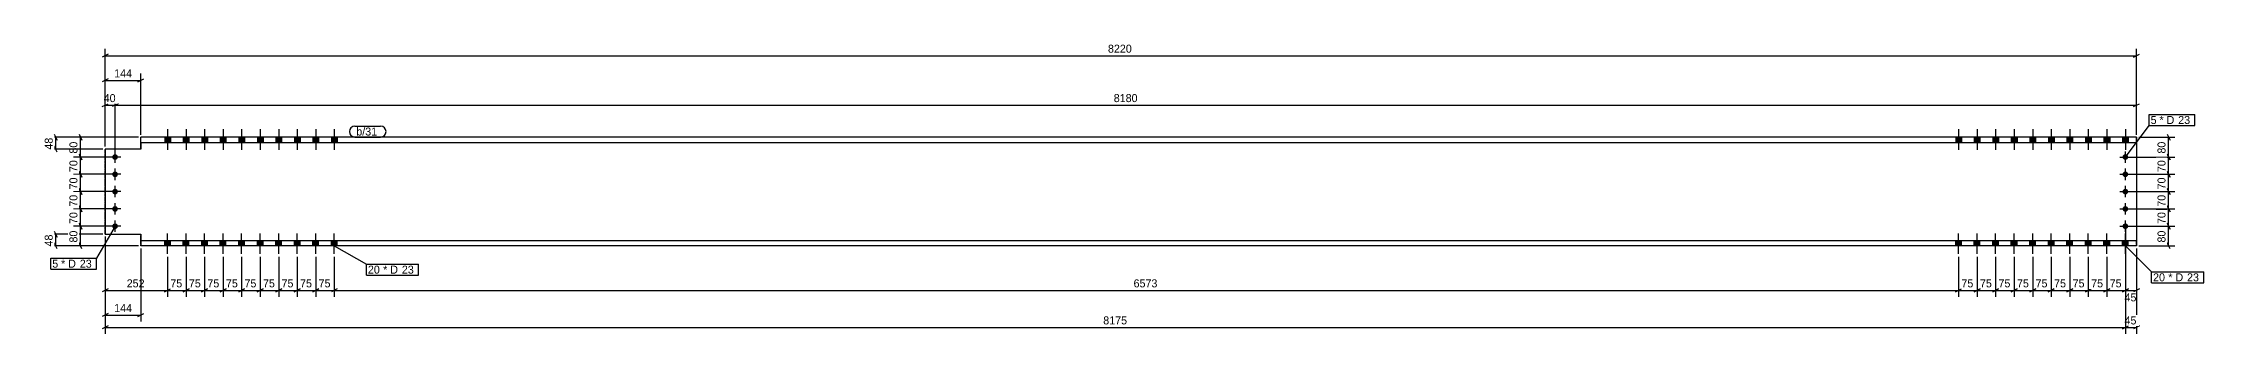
# Model space of a CAD drawing. Header units: millimetres. Extents: x 26 to 22520, y 32 to 1208.
# Drawn here: x 13777 to 22520, y 32 to 1208 of the extents above; entities that cross this region are included whole.
import ezdxf

# ---------------------------------------------------------------- set-up
doc = ezdxf.new("R2010")
doc.units = ezdxf.units.MM
doc.linetypes.add('DXK_LINE_DOT4', pattern=[0.9408, 0.4704, -0.4704])
doc.styles.add('Comic Sans MS', font='COMIC.TTF', dxfattribs={"height": 0.2})

msp = doc.modelspace()

# ---------------------------------------------------------------- hatches: boundary and pattern name
at = {"linetype": 'Continuous'}
for points in [[(14268.1, 806.6), (14291.1, 806.6), (14291.1, 827.6), (14268.1, 827.6)], [(14268.1, 806.6), (14291.1, 806.6), (14291.1, 827.6), (14268.1, 827.6)], [(14343.1, 806.6), (14366.1, 806.6), (14366.1, 827.6), (14343.1, 827.6)], [(14343.1, 806.6), (14366.1, 806.6), (14366.1, 827.6), (14343.1, 827.6)], [(14418.1, 806.6), (14441.1, 806.6), (14441.1, 827.6), (14418.1, 827.6)], [(14418.1, 806.6), (14441.1, 806.6), (14441.1, 827.6), (14418.1, 827.6)], [(14493.1, 806.6), (14516.1, 806.6), (14516.1, 827.6), (14493.1, 827.6)], [(14493.1, 806.6), (14516.1, 806.6), (14516.1, 827.6), (14493.1, 827.6)], [(14568.1, 806.6), (14591.1, 806.6), (14591.1, 827.6), (14568.1, 827.6)], [(14568.1, 806.6), (14591.1, 806.6), (14591.1, 827.6), (14568.1, 827.6)], [(14643.1, 806.6), (14666.1, 806.6), (14666.1, 827.6), (14643.1, 827.6)], [(14643.1, 806.6), (14666.1, 806.6), (14666.1, 827.6), (14643.1, 827.6)], [(14718.1, 806.6), (14741.1, 806.6), (14741.1, 827.6), (14718.1, 827.6)], [(14718.1, 806.6), (14741.1, 806.6), (14741.1, 827.6), (14718.1, 827.6)], [(14793.1, 806.6), (14816.1, 806.6), (14816.1, 827.6), (14793.1, 827.6)], [(14793.1, 806.6), (14816.1, 806.6), (14816.1, 827.6), (14793.1, 827.6)], [(14868.1, 806.6), (14891.1, 806.6), (14891.1, 827.6), (14868.1, 827.6)], [(14868.1, 806.6), (14891.1, 806.6), (14891.1, 827.6), (14868.1, 827.6)], [(14943.1, 806.6), (14966.1, 806.6), (14966.1, 827.6), (14943.1, 827.6)], [(14943.1, 806.6), (14966.1, 806.6), (14966.1, 827.6), (14943.1, 827.6)], [(21539.1, 827.6), (21516.1, 827.6), (21516.1, 806.6), (21539.1, 806.6)], [(21539.1, 827.6), (21516.1, 827.6), (21516.1, 806.6), (21539.1, 806.6)], [(21614.1, 827.6), (21591.1, 827.6), (21591.1, 806.6), (21614.1, 806.6)], [(21614.1, 827.6), (21591.1, 827.6), (21591.1, 806.6), (21614.1, 806.6)], [(21689.1, 827.6), (21666.1, 827.6), (21666.1, 806.6), (21689.1, 806.6)], [(21689.1, 827.6), (21666.1, 827.6), (21666.1, 806.6), (21689.1, 806.6)], [(21764.1, 827.6), (21741.1, 827.6), (21741.1, 806.6), (21764.1, 806.6)], [(21764.1, 827.6), (21741.1, 827.6), (21741.1, 806.6), (21764.1, 806.6)], [(21839.1, 827.6), (21816.1, 827.6), (21816.1, 806.6), (21839.1, 806.6)], [(21839.1, 827.6), (21816.1, 827.6), (21816.1, 806.6), (21839.1, 806.6)], [(21914.1, 827.6), (21891.1, 827.6), (21891.1, 806.6), (21914.1, 806.6)], [(21914.1, 827.6), (21891.1, 827.6), (21891.1, 806.6), (21914.1, 806.6)], [(21989.1, 827.6), (21966.1, 827.6), (21966.1, 806.6), (21989.1, 806.6)], [(21989.1, 827.6), (21966.1, 827.6), (21966.1, 806.6), (21989.1, 806.6)], [(22064.1, 827.6), (22041.1, 827.6), (22041.1, 806.6), (22064.1, 806.6)], [(22064.1, 827.6), (22041.1, 827.6), (22041.1, 806.6), (22064.1, 806.6)], [(22139.1, 827.6), (22116.1, 827.6), (22116.1, 806.6), (22139.1, 806.6)], [(22139.1, 827.6), (22116.1, 827.6), (22116.1, 806.6), (22139.1, 806.6)], [(22214.1, 827.6), (22191.1, 827.6), (22191.1, 806.6), (22214.1, 806.6)], [(22214.1, 827.6), (22191.1, 827.6), (22191.1, 806.6), (22214.1, 806.6)], [(14055.9, 747.6, -1), (14078.9, 747.6, -1)], [(22191.1, 747.6, -1), (22214.1, 747.6, -1)], [(14055.9, 677.6, -1), (14078.9, 677.6, -1)], [(14055.9, 607.6, -1), (14078.9, 607.6, -1)], [(22191.1, 677.6, -1), (22214.1, 677.6, -1)], [(22191.1, 607.6, -1), (22214.1, 607.6, -1)], [(14055.9, 537.6, -1), (14078.9, 537.6, -1)], [(22191.1, 537.6, -1), (22214.1, 537.6, -1)], [(14055.9, 467.6, -1), (14078.9, 467.6, -1)], [(22191.1, 467.6, -1), (22214.1, 467.6, -1)], [(14268.1, 387.6), (14291.1, 387.6), (14291.1, 408.6), (14268.1, 408.6)], [(14268.1, 387.6), (14291.1, 387.6), (14291.1, 408.6), (14268.1, 408.6)], [(14343.1, 387.6), (14366.1, 387.6), (14366.1, 408.6), (14343.1, 408.6)], [(14343.1, 387.6), (14366.1, 387.6), (14366.1, 408.6), (14343.1, 408.6)], [(14418.1, 387.6), (14441.1, 387.6), (14441.1, 408.6), (14418.1, 408.6)], [(14418.1, 387.6), (14441.1, 387.6), (14441.1, 408.6), (14418.1, 408.6)], [(14493.1, 387.6), (14516.1, 387.6), (14516.1, 408.6), (14493.1, 408.6)], [(14493.1, 387.6), (14516.1, 387.6), (14516.1, 408.6), (14493.1, 408.6)], [(14568.1, 387.6), (14591.1, 387.6), (14591.1, 408.6), (14568.1, 408.6)], [(14568.1, 387.6), (14591.1, 387.6), (14591.1, 408.6), (14568.1, 408.6)], [(14643.1, 387.6), (14666.1, 387.6), (14666.1, 408.6), (14643.1, 408.6)], [(14643.1, 387.6), (14666.1, 387.6), (14666.1, 408.6), (14643.1, 408.6)], [(14718.1, 387.6), (14741.1, 387.6), (14741.1, 408.6), (14718.1, 408.6)], [(14718.1, 387.6), (14741.1, 387.6), (14741.1, 408.6), (14718.1, 408.6)], [(14793.1, 387.6), (14816.1, 387.6), (14816.1, 408.6), (14793.1, 408.6)], [(14793.1, 387.6), (14816.1, 387.6), (14816.1, 408.6), (14793.1, 408.6)], [(14868.1, 387.6), (14891.1, 387.6), (14891.1, 408.6), (14868.1, 408.6)], [(14868.1, 387.6), (14891.1, 387.6), (14891.1, 408.6), (14868.1, 408.6)], [(14943.1, 387.6), (14966.1, 387.6), (14966.1, 408.6), (14943.1, 408.6)], [(14943.1, 387.6), (14966.1, 387.6), (14966.1, 408.6), (14943.1, 408.6)], [(21539.1, 408.6), (21516.1, 408.6), (21516.1, 387.6), (21539.1, 387.6)], [(21539.1, 408.6), (21516.1, 408.6), (21516.1, 387.6), (21539.1, 387.6)], [(21614.1, 408.6), (21591.1, 408.6), (21591.1, 387.6), (21614.1, 387.6)], [(21614.1, 408.6), (21591.1, 408.6), (21591.1, 387.6), (21614.1, 387.6)], [(21689.1, 408.6), (21666.1, 408.6), (21666.1, 387.6), (21689.1, 387.6)], [(21689.1, 408.6), (21666.1, 408.6), (21666.1, 387.6), (21689.1, 387.6)], [(21764.1, 408.6), (21741.1, 408.6), (21741.1, 387.6), (21764.1, 387.6)], [(21764.1, 408.6), (21741.1, 408.6), (21741.1, 387.6), (21764.1, 387.6)], [(21839.1, 408.6), (21816.1, 408.6), (21816.1, 387.6), (21839.1, 387.6)], [(21839.1, 408.6), (21816.1, 408.6), (21816.1, 387.6), (21839.1, 387.6)], [(21914.1, 408.6), (21891.1, 408.6), (21891.1, 387.6), (21914.1, 387.6)], [(21914.1, 408.6), (21891.1, 408.6), (21891.1, 387.6), (21914.1, 387.6)], [(21989.1, 408.6), (21966.1, 408.6), (21966.1, 387.6), (21989.1, 387.6)], [(21989.1, 408.6), (21966.1, 408.6), (21966.1, 387.6), (21989.1, 387.6)], [(22064.1, 408.6), (22041.1, 408.6), (22041.1, 387.6), (22064.1, 387.6)], [(22064.1, 408.6), (22041.1, 408.6), (22041.1, 387.6), (22064.1, 387.6)], [(22139.1, 408.6), (22116.1, 408.6), (22116.1, 387.6), (22139.1, 387.6)], [(22139.1, 408.6), (22116.1, 408.6), (22116.1, 387.6), (22139.1, 387.6)], [(22214.1, 408.6), (22191.1, 408.6), (22191.1, 387.6), (22214.1, 387.6)], [(22214.1, 408.6), (22191.1, 408.6), (22191.1, 387.6), (22214.1, 387.6)]]:
    msp.add_hatch(color=3, dxfattribs=at).paths.add_polyline_path(points)

# ---------------------------------------------------------------- linework, layer by layer
at = {"color": 8, "linetype": 'Continuous'}
for p, q in [((14027.4, 1157.6), (22247.6, 1157.6)), ((22235.6, 1151.6), (22259.6, 1163.6)), ((22247.6, 837.6), (22247.6, 1186)), ((14027.4, 1057.6), (14171.6, 1057.6)), ((14159.6, 1051.6), (14183.6, 1063.6)), ((14171.6, 837.6), (14171.6, 1086)), ((14015.4, 951.6), (14039.4, 963.6)), ((14027.4, 789.6), (14027.4, 986)), ((14079.4, 963.6), (14055.4, 951.6)), ((14079.4, 963.6), (14055.4, 951.6)), ((14067.4, 757.6), (14067.4, 986)), ((14067.4, 757.6), (14067.4, 986)), ((22235.6, 951.6), (22259.6, 963.6)), ((22247.6, 837.6), (22247.6, 986)), ((14027.4, 957.6), (14067.4, 957.6)), ((14067.4, 957.6), (22247.6, 957.6)), ((13827.4, 779.6), (13827.4, 827.6)), ((14161.6, 827.6), (13899, 827.6)), ((13921.4, 839.6), (13933.4, 815.6)), ((13927.4, 747.6), (13927.4, 827.6)), ((22257.6, 827.6), (22403, 827.6)), ((22371.4, 839.6), (22383.4, 815.6)), ((22377.4, 747.6), (22377.4, 827.6)), ((14057.4, 747.6), (13899, 747.6)), ((13933.4, 735.6), (13921.4, 759.6)), ((22212.6, 747.6), (22403, 747.6)), ((22383.4, 735.6), (22371.4, 759.6)), ((14057.4, 677.6), (13899, 677.6)), ((13921.4, 689.6), (13933.4, 665.6)), ((13921.4, 619.6), (13933.4, 595.6)), ((22212.6, 677.6), (22403, 677.6)), ((22383.4, 665.6), (22371.4, 689.6)), ((22383.4, 595.6), (22371.4, 619.6)), ((14057.4, 607.6), (13899, 607.6)), ((14057.4, 537.6), (13899, 537.6)), ((13921.4, 549.6), (13933.4, 525.6)), ((13927.4, 467.6), (13927.4, 537.6)), ((22212.6, 607.6), (22403, 607.6)), ((22212.6, 537.6), (22403, 537.6)), ((22371.4, 549.6), (22383.4, 525.6)), ((22377.4, 467.6), (22377.4, 537.6)), ((13821.4, 447.6), (13833.4, 423.6)), ((14057.4, 467.6), (13899, 467.6)), ((13933.4, 455.6), (13921.4, 479.6)), ((22202.6, 457.6), (22202.6, 179.2)), ((22212.6, 467.6), (22403, 467.6)), ((22383.4, 455.6), (22371.4, 479.6)), ((14017.4, 435.6), (13799, 435.6)), ((14161.6, 387.6), (13799, 387.6)), ((13833.4, 375.6), (13821.4, 399.6)), ((13827.4, 387.6), (13827.4, 435.6)), ((14161.6, 387.6), (13899, 387.6)), ((13933.4, 375.6), (13921.4, 399.6)), ((14027.4, 425.6), (14027.4, 182)), ((14027.4, 425.6), (14027.4, 32)), ((14027.4, 425.6), (14027.4, 82)), ((22247.6, 377.6), (22247.6, 179.2)), ((22257.6, 387.6), (22403, 387.6)), ((22383.4, 375.6), (22371.4, 399.6)), ((14279.6, 343.6), (14279.6, 182)), ((14354.6, 343.6), (14354.6, 182)), ((14429.6, 343.6), (14429.6, 182)), ((14504.6, 343.6), (14504.6, 182)), ((14579.6, 343.6), (14579.6, 182)), ((14654.6, 343.6), (14654.6, 182)), ((14729.6, 343.6), (14729.6, 182)), ((14804.6, 343.6), (14804.6, 182)), ((14879.6, 343.6), (14879.6, 182)), ((14954.6, 343.6), (14954.6, 182)), ((14954.6, 343.6), (14954.6, 182)), ((21527.6, 343.6), (21527.6, 182)), ((21602.6, 343.6), (21602.6, 182)), ((21677.6, 343.6), (21677.6, 182)), ((21752.6, 343.6), (21752.6, 182)), ((21827.6, 343.6), (21827.6, 182)), ((21902.6, 343.6), (21902.6, 182)), ((21977.6, 343.6), (21977.6, 182)), ((22052.6, 343.6), (22052.6, 182)), ((22127.6, 343.6), (22127.6, 182)), ((14039.4, 213.6), (14015.4, 201.6)), ((14267.6, 201.6), (14291.6, 213.6)), ((14342.6, 201.6), (14366.6, 213.6)), ((14417.6, 201.6), (14441.6, 213.6)), ((14492.6, 201.6), (14516.6, 213.6)), ((14567.6, 201.6), (14591.6, 213.6)), ((14642.6, 201.6), (14666.6, 213.6)), ((14717.6, 201.6), (14741.6, 213.6)), ((14792.6, 201.6), (14816.6, 213.6)), ((14867.6, 201.6), (14891.6, 213.6)), ((14879.6, 207.6), (14954.6, 207.6)), ((14966.6, 213.6), (14942.6, 201.6)), ((14966.6, 213.6), (14942.6, 201.6)), ((21515.6, 201.6), (21539.6, 213.6)), ((21590.6, 201.6), (21614.6, 213.6)), ((21665.6, 201.6), (21689.6, 213.6)), ((21740.6, 201.6), (21764.6, 213.6)), ((21815.6, 201.6), (21839.6, 213.6)), ((21890.6, 201.6), (21914.6, 213.6)), ((21965.6, 201.6), (21989.6, 213.6)), ((21977.6, 207.6), (22052.6, 207.6)), ((22064.6, 213.6), (22040.6, 201.6)), ((22115.6, 201.6), (22139.6, 213.6)), ((22190.6, 201.6), (22214.6, 213.6)), ((22202.6, 207.6), (22247.6, 207.6)), ((22259.6, 213.6), (22235.6, 201.6)), ((14039.4, 113.6), (14015.4, 101.6)), ((14027.4, 107.6), (14171.6, 107.6)), ((14159.6, 101.6), (14183.6, 113.6)), ((14039.4, 63.6), (14015.4, 51.6)), ((22190.6, 51.6), (22214.6, 63.6)), ((22202.6, 57.6), (22247.6, 57.6)), ((22259.6, 63.6), (22235.6, 51.6))]:
    msp.add_line(p, q, dxfattribs=at)
at = {"color": 7, "linetype": 'Continuous'}
for p, q in [((14171.6, 806.6), (14171.6, 827.6)), ((22247.6, 827.6), (14171.6, 827.6)), ((14171.6, 806.6), (14171.6, 779.6)), ((14171.6, 806.6), (22247.6, 806.6)), ((22247.6, 806.6), (22247.6, 827.6)), ((22247.6, 806.6), (22247.6, 408.6)), ((14171.6, 779.6), (14027.4, 779.6)), ((14027.4, 779.6), (14027.4, 435.6)), ((14027.4, 435.6), (14171.6, 435.6)), ((14171.6, 435.6), (14171.6, 408.6)), ((14171.6, 408.6), (14171.6, 408.6)), ((14171.6, 408.6), (14171.6, 387.6)), ((22247.6, 408.6), (14171.6, 408.6)), ((22247.6, 387.6), (14171.6, 387.6)), ((22247.6, 408.6), (22247.6, 387.6))]:
    msp.add_line(p, q, dxfattribs=at)
at = {"color": 7, "linetype": 'DXK_LINE_DOT4'}
for p, q in [((14171.6, 806.6), (14171.6, 827.6)), ((14171.6, 827.6), (14171.6, 827.6)), ((14171.6, 779.6), (14171.6, 806.6)), ((14171.6, 806.6), (14171.6, 806.6)), ((14171.6, 806.6), (14171.6, 806.6)), ((22247.6, 827.6), (22247.6, 806.6)), ((14027.4, 435.6), (14027.4, 779.6)), ((14171.6, 408.6), (14171.6, 435.6)), ((14171.6, 387.6), (14171.6, 408.6)), ((14171.6, 408.6), (14171.6, 408.6)), ((14171.6, 387.6), (14171.6, 387.6)), ((22247.6, 387.6), (22247.6, 408.6))]:
    msp.add_line(p, q, dxfattribs=at)
at = {"color": 3, "linetype": 'Continuous'}
for p, q in [((14268.1, 827.6), (14268.1, 806.6)), ((14268.1, 827.6), (14268.1, 806.6)), ((14279.6, 859.8), (14279.6, 776.6)), ((14279.6, 859.8), (14279.6, 776.6)), ((14291.1, 827.6), (14291.1, 806.6)), ((14291.1, 827.6), (14291.1, 806.6)), ((14343.1, 827.6), (14343.1, 806.6)), ((14343.1, 827.6), (14343.1, 806.6)), ((14354.6, 859.8), (14354.6, 776.6)), ((14354.6, 859.8), (14354.6, 776.6)), ((14366.1, 827.6), (14366.1, 806.6)), ((14366.1, 827.6), (14366.1, 806.6)), ((14418.1, 827.6), (14418.1, 806.6)), ((14418.1, 827.6), (14418.1, 806.6)), ((14429.6, 859.8), (14429.6, 776.6)), ((14429.6, 859.8), (14429.6, 776.6)), ((14441.1, 827.6), (14441.1, 806.6)), ((14441.1, 827.6), (14441.1, 806.6)), ((14493.1, 827.6), (14493.1, 806.6)), ((14493.1, 827.6), (14493.1, 806.6)), ((14504.6, 859.8), (14504.6, 776.6)), ((14504.6, 859.8), (14504.6, 776.6)), ((14516.1, 827.6), (14516.1, 806.6)), ((14516.1, 827.6), (14516.1, 806.6)), ((14568.1, 827.6), (14568.1, 806.6)), ((14568.1, 827.6), (14568.1, 806.6)), ((14579.6, 859.8), (14579.6, 776.6)), ((14579.6, 859.8), (14579.6, 776.6)), ((14591.1, 827.6), (14591.1, 806.6)), ((14591.1, 827.6), (14591.1, 806.6)), ((14643.1, 827.6), (14643.1, 806.6)), ((14643.1, 827.6), (14643.1, 806.6)), ((14654.6, 859.8), (14654.6, 776.6)), ((14654.6, 859.8), (14654.6, 776.6)), ((14666.1, 827.6), (14666.1, 806.6)), ((14666.1, 827.6), (14666.1, 806.6)), ((14718.1, 827.6), (14718.1, 806.6)), ((14718.1, 827.6), (14718.1, 806.6)), ((14729.6, 859.8), (14729.6, 776.6)), ((14729.6, 859.8), (14729.6, 776.6)), ((14741.1, 827.6), (14741.1, 806.6)), ((14741.1, 827.6), (14741.1, 806.6)), ((14793.1, 827.6), (14793.1, 806.6)), ((14793.1, 827.6), (14793.1, 806.6)), ((14804.6, 859.8), (14804.6, 776.6)), ((14804.6, 859.8), (14804.6, 776.6)), ((14816.1, 827.6), (14816.1, 806.6)), ((14816.1, 827.6), (14816.1, 806.6)), ((14868.1, 827.6), (14868.1, 806.6)), ((14868.1, 827.6), (14868.1, 806.6)), ((14879.6, 859.8), (14879.6, 776.6)), ((14879.6, 859.8), (14879.6, 776.6)), ((14891.1, 827.6), (14891.1, 806.6)), ((14891.1, 827.6), (14891.1, 806.6)), ((14943.1, 827.6), (14943.1, 806.6)), ((14943.1, 827.6), (14943.1, 806.6)), ((14954.6, 859.8), (14954.6, 776.6)), ((14954.6, 859.8), (14954.6, 776.6)), ((14966.1, 827.6), (14966.1, 806.6)), ((14966.1, 827.6), (14966.1, 806.6)), ((21516.1, 827.6), (21516.1, 806.6)), ((21516.1, 827.6), (21516.1, 806.6)), ((21527.6, 859.8), (21527.6, 776.6)), ((21527.6, 859.8), (21527.6, 776.6)), ((21539.1, 827.6), (21539.1, 806.6)), ((21539.1, 827.6), (21539.1, 806.6)), ((21591.1, 827.6), (21591.1, 806.6)), ((21591.1, 827.6), (21591.1, 806.6)), ((21602.6, 859.8), (21602.6, 776.6)), ((21602.6, 859.8), (21602.6, 776.6)), ((21614.1, 827.6), (21614.1, 806.6)), ((21614.1, 827.6), (21614.1, 806.6)), ((21666.1, 827.6), (21666.1, 806.6)), ((21666.1, 827.6), (21666.1, 806.6)), ((21677.6, 859.8), (21677.6, 776.6)), ((21677.6, 859.8), (21677.6, 776.6)), ((21689.1, 827.6), (21689.1, 806.6)), ((21689.1, 827.6), (21689.1, 806.6)), ((21741.1, 827.6), (21741.1, 806.6)), ((21741.1, 827.6), (21741.1, 806.6)), ((21752.6, 859.8), (21752.6, 776.6)), ((21752.6, 859.8), (21752.6, 776.6)), ((21764.1, 827.6), (21764.1, 806.6)), ((21764.1, 827.6), (21764.1, 806.6)), ((21816.1, 827.6), (21816.1, 806.6)), ((21816.1, 827.6), (21816.1, 806.6)), ((21827.6, 859.8), (21827.6, 776.6)), ((21827.6, 859.8), (21827.6, 776.6)), ((21839.1, 827.6), (21839.1, 806.6)), ((21839.1, 827.6), (21839.1, 806.6)), ((21891.1, 827.6), (21891.1, 806.6)), ((21891.1, 827.6), (21891.1, 806.6)), ((21902.6, 859.8), (21902.6, 776.6)), ((21902.6, 859.8), (21902.6, 776.6)), ((21914.1, 827.6), (21914.1, 806.6)), ((21914.1, 827.6), (21914.1, 806.6)), ((21966.1, 827.6), (21966.1, 806.6)), ((21966.1, 827.6), (21966.1, 806.6)), ((21977.6, 859.8), (21977.6, 776.6)), ((21977.6, 859.8), (21977.6, 776.6)), ((21989.1, 827.6), (21989.1, 806.6)), ((21989.1, 827.6), (21989.1, 806.6)), ((22041.1, 827.6), (22041.1, 806.6)), ((22041.1, 827.6), (22041.1, 806.6)), ((22052.6, 859.8), (22052.6, 776.6)), ((22052.6, 859.8), (22052.6, 776.6)), ((22064.1, 827.6), (22064.1, 806.6)), ((22064.1, 827.6), (22064.1, 806.6)), ((22116.1, 827.6), (22116.1, 806.6)), ((22116.1, 827.6), (22116.1, 806.6)), ((22127.6, 859.8), (22127.6, 776.6)), ((22127.6, 859.8), (22127.6, 776.6)), ((22139.1, 827.6), (22139.1, 806.6)), ((22139.1, 827.6), (22139.1, 806.6)), ((22191.1, 827.6), (22191.1, 806.6)), ((22191.1, 827.6), (22191.1, 806.6)), ((22202.6, 859.8), (22202.6, 776.6)), ((22202.6, 859.8), (22202.6, 776.6)), ((22214.1, 827.6), (22214.1, 806.6)), ((22214.1, 827.6), (22214.1, 806.6)), ((14090.4, 747.6), (14044.4, 747.6)), ((14067.4, 724.6), (14067.4, 770.6)), ((14067.4, 654.6), (14067.4, 700.6)), ((22179.6, 747.6), (22225.6, 747.6)), ((22202.6, 724.6), (22202.6, 770.6)), ((22202.6, 654.6), (22202.6, 700.6)), ((14090.4, 677.6), (14044.4, 677.6)), ((14067.4, 584.6), (14067.4, 630.6)), ((22179.6, 677.6), (22225.6, 677.6)), ((22202.6, 584.6), (22202.6, 630.6)), ((14090.4, 607.6), (14044.4, 607.6)), ((14090.4, 537.6), (14044.4, 537.6)), ((14067.4, 514.6), (14067.4, 560.6)), ((22179.6, 607.6), (22225.6, 607.6)), ((22179.6, 537.6), (22225.6, 537.6)), ((22202.6, 514.6), (22202.6, 560.6)), ((14090.4, 467.6), (14044.4, 467.6)), ((14067.4, 444.6), (14067.4, 490.6)), ((14279.6, 355.4), (14279.6, 438.6)), ((14279.6, 355.4), (14279.6, 438.6)), ((14354.6, 355.4), (14354.6, 438.6)), ((14354.6, 355.4), (14354.6, 438.6)), ((14429.6, 355.4), (14429.6, 438.6)), ((14429.6, 355.4), (14429.6, 438.6)), ((14504.6, 355.4), (14504.6, 438.6)), ((14504.6, 355.4), (14504.6, 438.6)), ((14579.6, 355.4), (14579.6, 438.6)), ((14579.6, 355.4), (14579.6, 438.6)), ((14654.6, 355.4), (14654.6, 438.6)), ((14654.6, 355.4), (14654.6, 438.6)), ((14729.6, 355.4), (14729.6, 438.6)), ((14729.6, 355.4), (14729.6, 438.6)), ((14804.6, 355.4), (14804.6, 438.6)), ((14804.6, 355.4), (14804.6, 438.6)), ((14879.6, 355.4), (14879.6, 438.6)), ((14879.6, 355.4), (14879.6, 438.6)), ((14954.6, 355.4), (14954.6, 438.6)), ((14954.6, 355.4), (14954.6, 438.6)), ((21527.6, 355.4), (21527.6, 438.6)), ((21527.6, 355.4), (21527.6, 438.6)), ((21602.6, 355.4), (21602.6, 438.6)), ((21602.6, 355.4), (21602.6, 438.6)), ((21677.6, 355.4), (21677.6, 438.6)), ((21677.6, 355.4), (21677.6, 438.6)), ((21752.6, 355.4), (21752.6, 438.6)), ((21752.6, 355.4), (21752.6, 438.6)), ((21827.6, 355.4), (21827.6, 438.6)), ((21827.6, 355.4), (21827.6, 438.6)), ((21902.6, 355.4), (21902.6, 438.6)), ((21902.6, 355.4), (21902.6, 438.6)), ((21977.6, 355.4), (21977.6, 438.6)), ((21977.6, 355.4), (21977.6, 438.6)), ((22052.6, 355.4), (22052.6, 438.6)), ((22052.6, 355.4), (22052.6, 438.6)), ((22127.6, 355.4), (22127.6, 438.6)), ((22127.6, 355.4), (22127.6, 438.6)), ((22179.6, 467.6), (22225.6, 467.6)), ((22202.6, 444.6), (22202.6, 490.6)), ((22202.6, 355.4), (22202.6, 438.6)), ((22202.6, 355.4), (22202.6, 438.6)), ((14268.1, 387.6), (14268.1, 408.6)), ((14268.1, 387.6), (14268.1, 408.6)), ((14291.1, 387.6), (14291.1, 408.6)), ((14291.1, 387.6), (14291.1, 408.6)), ((14343.1, 387.6), (14343.1, 408.6)), ((14343.1, 387.6), (14343.1, 408.6)), ((14366.1, 387.6), (14366.1, 408.6)), ((14366.1, 387.6), (14366.1, 408.6)), ((14418.1, 387.6), (14418.1, 408.6)), ((14418.1, 387.6), (14418.1, 408.6)), ((14441.1, 387.6), (14441.1, 408.6)), ((14441.1, 387.6), (14441.1, 408.6)), ((14493.1, 387.6), (14493.1, 408.6)), ((14493.1, 387.6), (14493.1, 408.6)), ((14516.1, 387.6), (14516.1, 408.6)), ((14516.1, 387.6), (14516.1, 408.6)), ((14568.1, 387.6), (14568.1, 408.6)), ((14568.1, 387.6), (14568.1, 408.6)), ((14591.1, 387.6), (14591.1, 408.6)), ((14591.1, 387.6), (14591.1, 408.6)), ((14643.1, 387.6), (14643.1, 408.6)), ((14643.1, 387.6), (14643.1, 408.6)), ((14666.1, 387.6), (14666.1, 408.6)), ((14666.1, 387.6), (14666.1, 408.6)), ((14718.1, 387.6), (14718.1, 408.6)), ((14718.1, 387.6), (14718.1, 408.6)), ((14741.1, 387.6), (14741.1, 408.6)), ((14741.1, 387.6), (14741.1, 408.6)), ((14793.1, 387.6), (14793.1, 408.6)), ((14793.1, 387.6), (14793.1, 408.6)), ((14816.1, 387.6), (14816.1, 408.6)), ((14816.1, 387.6), (14816.1, 408.6)), ((14868.1, 387.6), (14868.1, 408.6)), ((14868.1, 387.6), (14868.1, 408.6)), ((14891.1, 387.6), (14891.1, 408.6)), ((14891.1, 387.6), (14891.1, 408.6)), ((14943.1, 387.6), (14943.1, 408.6)), ((14943.1, 387.6), (14943.1, 408.6)), ((14966.1, 387.6), (14966.1, 408.6)), ((14966.1, 387.6), (14966.1, 408.6)), ((21516.1, 387.6), (21516.1, 408.6)), ((21516.1, 387.6), (21516.1, 408.6)), ((21539.1, 387.6), (21539.1, 408.6)), ((21539.1, 387.6), (21539.1, 408.6)), ((21591.1, 387.6), (21591.1, 408.6)), ((21591.1, 387.6), (21591.1, 408.6)), ((21614.1, 387.6), (21614.1, 408.6)), ((21614.1, 387.6), (21614.1, 408.6)), ((21666.1, 387.6), (21666.1, 408.6)), ((21666.1, 387.6), (21666.1, 408.6)), ((21689.1, 387.6), (21689.1, 408.6)), ((21689.1, 387.6), (21689.1, 408.6)), ((21741.1, 387.6), (21741.1, 408.6)), ((21741.1, 387.6), (21741.1, 408.6)), ((21764.1, 387.6), (21764.1, 408.6)), ((21764.1, 387.6), (21764.1, 408.6)), ((21816.1, 387.6), (21816.1, 408.6)), ((21816.1, 387.6), (21816.1, 408.6)), ((21839.1, 387.6), (21839.1, 408.6)), ((21839.1, 387.6), (21839.1, 408.6)), ((21891.1, 387.6), (21891.1, 408.6)), ((21891.1, 387.6), (21891.1, 408.6)), ((21914.1, 387.6), (21914.1, 408.6)), ((21914.1, 387.6), (21914.1, 408.6)), ((21966.1, 387.6), (21966.1, 408.6)), ((21966.1, 387.6), (21966.1, 408.6)), ((21989.1, 387.6), (21989.1, 408.6)), ((21989.1, 387.6), (21989.1, 408.6)), ((22041.1, 387.6), (22041.1, 408.6)), ((22041.1, 387.6), (22041.1, 408.6)), ((22064.1, 387.6), (22064.1, 408.6)), ((22064.1, 387.6), (22064.1, 408.6)), ((22116.1, 387.6), (22116.1, 408.6)), ((22116.1, 387.6), (22116.1, 408.6)), ((22139.1, 387.6), (22139.1, 408.6)), ((22139.1, 387.6), (22139.1, 408.6)), ((22191.1, 387.6), (22191.1, 408.6)), ((22191.1, 387.6), (22191.1, 408.6)), ((22214.1, 387.6), (22214.1, 408.6)), ((22214.1, 387.6), (22214.1, 408.6))]:
    msp.add_line(p, q, dxfattribs=at)

# ---------------------------------------------------------------- wipeouts: each hides what was drawn before it
at = {"color": 0}
for points in [[(13839.2, 299.7), (13839.2, 331.7), (13813.2, 331.7), (13813.2, 299.7)], [(15142.6, 275.6), (15142.6, 307.6), (15090.5, 307.6), (15090.5, 275.6)], [(22366.8, 244.5), (22366.8, 276.5), (22314.7, 276.5), (22314.7, 244.5)]]:
    msp.add_wipeout(points, dxfattribs=at)

# ---------------------------------------------------------------- next in the draw order: wipeouts: each hides what was drawn before it
for points in [[(18196, 1163.6), (18196, 1208.4), (18079, 1208.4), (18079, 1163.6)], [(14079.8, 963.6), (14079.8, 1008.4), (14014.9, 1008.4), (14014.9, 963.6)], [(18212.6, 963.6), (18212.6, 1008.4), (18102.4, 1008.4), (18102.4, 963.6)], [(22331, 881.4), (22331, 913.4), (22304.9, 913.4), (22304.9, 881.4)], [(13921.4, 820.1), (13876.6, 820.1), (13876.6, 755.1), (13921.4, 755.1)], [(15136.1, 834.6), (15136.1, 866.6), (15043.6, 866.6), (15043.6, 834.6)], [(22371.4, 820.1), (22326.6, 820.1), (22326.6, 755.1), (22371.4, 755.1)], [(13921.4, 535.1), (13876.6, 535.1), (13876.6, 470.1), (13921.4, 470.1)], [(22371.4, 535.1), (22326.6, 535.1), (22326.6, 470.1), (22371.4, 470.1)], [(13821.4, 444.1), (13776.6, 444.1), (13776.6, 379.1), (13821.4, 379.1)], [(13839.2, 299.7), (13839.2, 331.7), (13813.2, 331.7), (13813.2, 299.7)], [(15142.6, 275.6), (15142.6, 307.6), (15090.5, 307.6), (15090.5, 275.6)], [(22366.8, 244.5), (22366.8, 276.5), (22314.7, 276.5), (22314.7, 244.5)], [(22047.6, 213.6), (22047.6, 258.4), (21982.7, 258.4), (21982.7, 213.6)], [(22257.6, 156.8), (22257.6, 201.6), (22192.7, 201.6), (22192.7, 156.8)]]:
    msp.add_wipeout(points, dxfattribs=at)

# ---------------------------------------------------------------- next in the draw order: linework, layer by layer
at = {"color": 8, "linetype": 'Continuous'}
for p, q in [((14039.4, 1063.6), (14015.4, 1051.6)), ((14027.4, 789.6), (14027.4, 1086)), ((14161.6, 827.6), (13799, 827.6)), ((13821.4, 839.6), (13833.4, 815.6)), ((13833.4, 767.6), (13821.4, 791.6)), ((14017.4, 779.6), (13799, 779.6)), ((14057.4, 747.6), (13899, 747.6)), ((13921.4, 759.6), (13933.4, 735.6)), ((22212.6, 747.6), (22403, 747.6)), ((22371.4, 759.6), (22383.4, 735.6)), ((22377.4, 677.6), (22377.4, 747.6)), ((14057.4, 537.6), (13899, 537.6)), ((13933.4, 525.6), (13921.4, 549.6)), ((13927.4, 537.6), (13927.4, 607.6)), ((22212.6, 537.6), (22403, 537.6)), ((22383.4, 525.6), (22371.4, 549.6)), ((14057.4, 467.6), (13899, 467.6)), ((13921.4, 479.6), (13933.4, 455.6)), ((13927.4, 387.6), (13927.4, 467.6)), ((22202.6, 457.6), (22202.6, 182)), ((22212.6, 467.6), (22403, 467.6)), ((22371.4, 479.6), (22383.4, 455.6)), ((22377.4, 387.6), (22377.4, 467.6)), ((22247.6, 377.6), (22247.6, 32)), ((21977.6, 343.6), (21977.6, 182)), ((22052.6, 343.6), (22052.6, 182)), ((21902.6, 207.6), (21977.6, 207.6)), ((21989.6, 213.6), (21965.6, 201.6)), ((22040.6, 201.6), (22064.6, 213.6)), ((22127.6, 207.6), (22202.6, 207.6)), ((22214.6, 213.6), (22190.6, 201.6))]:
    msp.add_line(p, q, dxfattribs=at)
at = {"color": 7, "linetype": 'Continuous'}
for p, q in [((14954.6, 388.6), (15084.5, 313.6)), ((15084.5, 269.6), (15084.5, 313.6)), ((22308.7, 238.5), (22308.7, 282.5))]:
    msp.add_line(p, q, dxfattribs=at)

# ---------------------------------------------------------------- next in the draw order: texts
at = {"color": 3, "style": 'Comic Sans MS'}
for s, p in [('8220', (18085.4, 1170)), ('40', (14021.3, 970)), ('8180', (18108.8, 970)), ('75', (21989.1, 220)), ('45', (22199.1, 163.2))]:
    msp.add_text(s, height=32.38, dxfattribs=at).set_placement(p)
for s, p in [('80', (13915, 761.5)), ('80', (22365, 761.5)), ('70', (13915, 476.5)), ('70', (22365, 476.5)), ('48', (13815, 385.5))]:
    msp.add_text(s, height=32.38, rotation=90.00021, dxfattribs=at).set_placement(p)

# ---------------------------------------------------------------- next in the draw order: wipeouts: each hides what was drawn before it
at = {"color": 0}
for points in [[(22331, 881.4), (22331, 913.4), (22304.9, 913.4), (22304.9, 881.4)], [(15136.1, 834.6), (15136.1, 866.6), (15043.6, 866.6), (15043.6, 834.6)], [(13915, 299.7), (13915, 331.7), (13848.8, 331.7), (13848.8, 299.7)], [(15218.4, 275.6), (15218.4, 307.6), (15152.2, 307.6), (15152.2, 275.6)], [(22442.6, 244.5), (22442.6, 276.5), (22376.4, 276.5), (22376.4, 244.5)]]:
    msp.add_wipeout(points, dxfattribs=at)

# ---------------------------------------------------------------- next in the draw order: linework, layer by layer
at = {"color": 7, "linetype": 'Continuous'}
for p, q in [((15037.6, 872.6), (15142.1, 872.6)), ((15037.6, 828.6), (15142.1, 828.6))]:
    msp.add_line(p, q, dxfattribs=at)
for centre, start, end in [((15037.6, 850.6), 90, 270), ((15142.1, 850.6), 270, 90)]:
    msp.add_arc(centre, 22, start, end, dxfattribs=at)

# ---------------------------------------------------------------- next in the draw order: texts
at = {"color": 3, "style": 'Comic Sans MS'}
msp.add_text('b/31', height=32.38, dxfattribs=at).set_placement((15043.6, 834.6))

# ---------------------------------------------------------------- next in the draw order: wipeouts: each hides what was drawn before it
at = {"color": 0}
for points in [[(14141.6, 1063.6), (14141.6, 1108.4), (14057.4, 1108.4), (14057.4, 1063.6)], [(22406.8, 881.4), (22406.8, 913.4), (22340.6, 913.4), (22340.6, 881.4)], [(13821.4, 836.1), (13776.6, 836.1), (13776.6, 771.1), (13821.4, 771.1)], [(22371.4, 745.1), (22326.6, 745.1), (22326.6, 680.1), (22371.4, 680.1)], [(13921.4, 605.1), (13876.6, 605.1), (13876.6, 540.1), (13921.4, 540.1)], [(13921.4, 460.1), (13876.6, 460.1), (13876.6, 395.1), (13921.4, 395.1)], [(22371.4, 460.1), (22326.6, 460.1), (22326.6, 395.1), (22371.4, 395.1)], [(13915, 299.7), (13915, 331.7), (13848.8, 331.7), (13848.8, 299.7)], [(15218.4, 275.6), (15218.4, 307.6), (15152.2, 307.6), (15152.2, 275.6)], [(22442.6, 244.5), (22442.6, 276.5), (22376.4, 276.5), (22376.4, 244.5)], [(21972.6, 213.6), (21972.6, 258.4), (21907.7, 258.4), (21907.7, 213.6)], [(22197.6, 213.6), (22197.6, 258.4), (22132.7, 258.4), (22132.7, 213.6)]]:
    msp.add_wipeout(points, dxfattribs=at)

# ---------------------------------------------------------------- next in the draw order: linework, layer by layer
at = {"color": 8, "linetype": 'Continuous'}
for p, q in [((14039.4, 1163.6), (14015.4, 1151.6)), ((14027.4, 789.6), (14027.4, 1186)), ((13933.4, 595.6), (13921.4, 619.6)), ((13927.4, 607.6), (13927.4, 677.6)), ((22212.6, 677.6), (22403, 677.6)), ((22371.4, 689.6), (22383.4, 665.6)), ((22377.4, 607.6), (22377.4, 677.6)), ((14057.4, 607.6), (13899, 607.6)), ((22202.6, 457.6), (22202.6, 32)), ((21902.6, 343.6), (21902.6, 182)), ((22127.6, 343.6), (22127.6, 182)), ((21827.6, 207.6), (21902.6, 207.6)), ((21914.6, 213.6), (21890.6, 201.6)), ((22052.6, 207.6), (22127.6, 207.6)), ((22139.6, 213.6), (22115.6, 201.6))]:
    msp.add_line(p, q, dxfattribs=at)
at = {"color": 7, "linetype": 'Continuous'}
for p, q in [((22202.6, 388.6), (22308.7, 282.5)), ((13807.2, 293.7), (13807.2, 337.7))]:
    msp.add_line(p, q, dxfattribs=at)

# ---------------------------------------------------------------- next in the draw order: texts
at = {"color": 3, "style": 'Comic Sans MS'}
for s, height, p in [('144', 32.38, (14063.8, 1070)), ('5', 32.4, (13813.2, 299.7)), ('20', 32.38, (15090.5, 275.6)), ('20', 32.38, (22314.7, 244.5)), ('75', 32.38, (21914.1, 220)), ('75', 32.38, (22139.1, 220))]:
    msp.add_text(s, height=height, dxfattribs=at).set_placement(p)
for s, p in [('48', (13815, 777.5)), ('70', (22365, 686.5)), ('70', (13915, 546.5)), ('80', (13915, 401.5)), ('80', (22365, 401.5))]:
    msp.add_text(s, height=32.38, rotation=90.00021, dxfattribs=at).set_placement(p)

# ---------------------------------------------------------------- next in the draw order: wipeouts: each hides what was drawn before it
at = {"color": 0}
for points in [[(22406.8, 881.4), (22406.8, 913.4), (22340.6, 913.4), (22340.6, 881.4)], [(13976.8, 299.7), (13976.8, 331.7), (13924.6, 331.7), (13924.6, 299.7)], [(15280.1, 275.6), (15280.1, 307.6), (15228, 307.6), (15228, 275.6)], [(22504.3, 244.5), (22504.3, 276.5), (22452.2, 276.5), (22452.2, 244.5)]]:
    msp.add_wipeout(points, dxfattribs=at)

# ---------------------------------------------------------------- next in the draw order: linework, layer by layer
at = {"color": 7, "linetype": 'Continuous'}
for p, q in [((22202.6, 747.6), (22298.9, 875.4)), ((22298.9, 875.4), (22298.9, 919.4))]:
    msp.add_line(p, q, dxfattribs=at)

# ---------------------------------------------------------------- next in the draw order: texts
at = {"color": 3, "style": 'Comic Sans MS'}
msp.add_text('5', height=32.4, dxfattribs=at).set_placement((22304.9, 881.4))

# ---------------------------------------------------------------- next in the draw order: wipeouts: each hides what was drawn before it
at = {"color": 0}
for points in [[(22468.5, 881.4), (22468.5, 913.4), (22416.4, 913.4), (22416.4, 881.4)], [(13921.4, 675.1), (13876.6, 675.1), (13876.6, 610.1), (13921.4, 610.1)], [(22371.4, 675.1), (22326.6, 675.1), (22326.6, 610.1), (22371.4, 610.1)], [(13976.8, 299.7), (13976.8, 331.7), (13924.6, 331.7), (13924.6, 299.7)], [(15280.1, 275.6), (15280.1, 307.6), (15228, 307.6), (15228, 275.6)], [(22504.3, 244.5), (22504.3, 276.5), (22452.2, 276.5), (22452.2, 244.5)], [(21897.6, 213.6), (21897.6, 258.4), (21832.7, 258.4), (21832.7, 213.6)], [(22122.6, 213.6), (22122.6, 258.4), (22057.7, 258.4), (22057.7, 213.6)], [(22257.6, 63.6), (22257.6, 108.4), (22192.7, 108.4), (22192.7, 63.6)]]:
    msp.add_wipeout(points, dxfattribs=at)

# ---------------------------------------------------------------- next in the draw order: linework, layer by layer
at = {"color": 8, "linetype": 'Continuous'}
for p, q in [((13927.4, 677.6), (13927.4, 747.6)), ((14057.4, 677.6), (13899, 677.6)), ((13933.4, 665.6), (13921.4, 689.6)), ((22371.4, 619.6), (22383.4, 595.6)), ((22212.6, 607.6), (22403, 607.6)), ((22377.4, 537.6), (22377.4, 607.6)), ((22202.6, 457.6), (22202.6, 32)), ((21827.6, 343.6), (21827.6, 182)), ((21752.6, 207.6), (21827.6, 207.6)), ((21839.6, 213.6), (21815.6, 201.6)), ((14027.4, 57.6), (22202.6, 57.6)), ((22190.6, 51.6), (22214.6, 63.6))]:
    msp.add_line(p, q, dxfattribs=at)
at = {"color": 7, "linetype": 'Continuous'}
for p, q in [((14067.4, 467.6), (13992.4, 337.7)), ((13807.2, 337.7), (13992.4, 337.7)), ((13807.2, 293.7), (13992.4, 293.7)), ((13992.4, 293.7), (13992.4, 337.7)), ((15084.5, 313.6), (15295.7, 313.6)), ((15084.5, 269.6), (15295.7, 269.6)), ((15295.7, 269.6), (15295.7, 313.6)), ((22308.7, 282.5), (22519.9, 282.5)), ((22519.9, 238.5), (22519.9, 282.5)), ((22308.7, 238.5), (22519.9, 238.5))]:
    msp.add_line(p, q, dxfattribs=at)

# ---------------------------------------------------------------- next in the draw order: texts
at = {"color": 3, "style": 'Comic Sans MS'}
for p in [(13915, 616.5), (22365, 616.5)]:
    msp.add_text('70', height=32.38, rotation=90.00021, dxfattribs=at).set_placement(p)
for s, p in [('* D', (13848.8, 299.7)), ('23', (13924.6, 299.7)), ('* D', (15152.2, 275.6)), ('23', (15228, 275.6)), ('* D', (22376.4, 244.5)), ('23', (22452.2, 244.5)), ('75', (21839.1, 220)), ('75', (22064.1, 220)), ('45', (22199.1, 70))]:
    msp.add_text(s, height=32.38, dxfattribs=at).set_placement(p)

# ---------------------------------------------------------------- next in the draw order: wipeouts: each hides what was drawn before it
at = {"color": 0}
msp.add_wipeout([(22468.5, 881.4), (22468.5, 913.4), (22416.4, 913.4), (22416.4, 881.4)], dxfattribs=at)

# ---------------------------------------------------------------- next in the draw order: linework, layer by layer
at = {"color": 7, "linetype": 'Continuous'}
for p, q in [((22298.9, 919.4), (22484.1, 919.4)), ((22298.9, 875.4), (22484.1, 875.4)), ((22484.1, 875.4), (22484.1, 919.4))]:
    msp.add_line(p, q, dxfattribs=at)

# ---------------------------------------------------------------- next in the draw order: texts
at = {"color": 3, "style": 'Comic Sans MS'}
for s, p in [('* D', (22340.6, 881.4)), ('23', (22416.4, 881.4))]:
    msp.add_text(s, height=32.38, dxfattribs=at).set_placement(p)

# ---------------------------------------------------------------- next in the draw order: wipeouts: each hides what was drawn before it
at = {"color": 0}
for points in [[(13921.4, 745.1), (13876.6, 745.1), (13876.6, 680.1), (13921.4, 680.1)], [(22371.4, 605.1), (22326.6, 605.1), (22326.6, 540.1), (22371.4, 540.1)], [(21822.6, 213.6), (21822.6, 258.4), (21757.7, 258.4), (21757.7, 213.6)], [(18170.1, 63.6), (18170.1, 108.4), (18059.9, 108.4), (18059.9, 63.6)]]:
    msp.add_wipeout(points, dxfattribs=at)

# ---------------------------------------------------------------- next in the draw order: linework, layer by layer
at = {"color": 8, "linetype": 'Continuous'}
for p, q in [((21752.6, 343.6), (21752.6, 182)), ((21677.6, 207.6), (21752.6, 207.6)), ((21764.6, 213.6), (21740.6, 201.6))]:
    msp.add_line(p, q, dxfattribs=at)

# ---------------------------------------------------------------- next in the draw order: texts
at = {"color": 3, "style": 'Comic Sans MS'}
for p in [(13915, 686.5), (22365, 546.5)]:
    msp.add_text('70', height=32.38, rotation=90.00021, dxfattribs=at).set_placement(p)
for s, p in [('75', (21764.1, 220)), ('8175', (18066.3, 70))]:
    msp.add_text(s, height=32.38, dxfattribs=at).set_placement(p)

# ---------------------------------------------------------------- next in the draw order: wipeouts: each hides what was drawn before it
at = {"color": 0}
msp.add_wipeout([(21747.6, 213.6), (21747.6, 258.4), (21682.7, 258.4), (21682.7, 213.6)], dxfattribs=at)

# ---------------------------------------------------------------- next in the draw order: linework, layer by layer
at = {"color": 8, "linetype": 'Continuous'}
for p, q in [((21677.6, 343.6), (21677.6, 182)), ((21602.6, 207.6), (21677.6, 207.6)), ((21689.6, 213.6), (21665.6, 201.6))]:
    msp.add_line(p, q, dxfattribs=at)

# ---------------------------------------------------------------- next in the draw order: texts
at = {"color": 3, "style": 'Comic Sans MS'}
msp.add_text('75', height=32.38, dxfattribs=at).set_placement((21689.1, 220))

# ---------------------------------------------------------------- next in the draw order: wipeouts: each hides what was drawn before it
at = {"color": 0}
msp.add_wipeout([(21672.6, 213.6), (21672.6, 258.4), (21607.7, 258.4), (21607.7, 213.6)], dxfattribs=at)

# ---------------------------------------------------------------- next in the draw order: linework, layer by layer
at = {"color": 8, "linetype": 'Continuous'}
for p, q in [((21602.6, 343.6), (21602.6, 182)), ((21527.6, 207.6), (21602.6, 207.6)), ((21614.6, 213.6), (21590.6, 201.6))]:
    msp.add_line(p, q, dxfattribs=at)

# ---------------------------------------------------------------- next in the draw order: texts
at = {"color": 3, "style": 'Comic Sans MS'}
msp.add_text('75', height=32.38, dxfattribs=at).set_placement((21614.1, 220))

# ---------------------------------------------------------------- next in the draw order: wipeouts: each hides what was drawn before it
at = {"color": 0}
msp.add_wipeout([(21597.6, 213.6), (21597.6, 258.4), (21532.7, 258.4), (21532.7, 213.6)], dxfattribs=at)

# ---------------------------------------------------------------- next in the draw order: linework, layer by layer
at = {"color": 8, "linetype": 'Continuous'}
for p, q in [((21527.6, 343.6), (21527.6, 182)), ((14954.6, 207.6), (21527.6, 207.6)), ((21515.6, 201.6), (21539.6, 213.6))]:
    msp.add_line(p, q, dxfattribs=at)

# ---------------------------------------------------------------- next in the draw order: texts
at = {"color": 3, "style": 'Comic Sans MS'}
msp.add_text('75', height=32.38, dxfattribs=at).set_placement((21539.1, 220))

# ---------------------------------------------------------------- next in the draw order: wipeouts: each hides what was drawn before it
at = {"color": 0}
for points in [[(14949.6, 213.6), (14949.6, 258.4), (14884.6, 258.4), (14884.6, 213.6)], [(18299.6, 213.6), (18299.6, 258.4), (18182.6, 258.4), (18182.6, 213.6)]]:
    msp.add_wipeout(points, dxfattribs=at)

# ---------------------------------------------------------------- next in the draw order: linework, layer by layer
at = {"color": 8, "linetype": 'Continuous'}
for p, q in [((14879.6, 343.6), (14879.6, 182)), ((14804.6, 207.6), (14879.6, 207.6)), ((14891.6, 213.6), (14867.6, 201.6))]:
    msp.add_line(p, q, dxfattribs=at)

# ---------------------------------------------------------------- next in the draw order: texts
at = {"color": 3, "style": 'Comic Sans MS'}
for s, p in [('75', (14891, 220)), ('6573', (18189, 220))]:
    msp.add_text(s, height=32.38, dxfattribs=at).set_placement(p)

# ---------------------------------------------------------------- next in the draw order: wipeouts: each hides what was drawn before it
at = {"color": 0}
msp.add_wipeout([(14874.6, 213.6), (14874.6, 258.4), (14809.6, 258.4), (14809.6, 213.6)], dxfattribs=at)

# ---------------------------------------------------------------- next in the draw order: linework, layer by layer
at = {"color": 8, "linetype": 'Continuous'}
for p, q in [((14804.6, 343.6), (14804.6, 182)), ((14729.6, 207.6), (14804.6, 207.6)), ((14816.6, 213.6), (14792.6, 201.6))]:
    msp.add_line(p, q, dxfattribs=at)

# ---------------------------------------------------------------- next in the draw order: texts
at = {"color": 3, "style": 'Comic Sans MS'}
msp.add_text('75', height=32.38, dxfattribs=at).set_placement((14816, 220))

# ---------------------------------------------------------------- next in the draw order: wipeouts: each hides what was drawn before it
at = {"color": 0}
msp.add_wipeout([(14799.6, 213.6), (14799.6, 258.4), (14734.6, 258.4), (14734.6, 213.6)], dxfattribs=at)

# ---------------------------------------------------------------- next in the draw order: linework, layer by layer
at = {"color": 8, "linetype": 'Continuous'}
for p, q in [((14729.6, 343.6), (14729.6, 182)), ((14654.6, 207.6), (14729.6, 207.6)), ((14741.6, 213.6), (14717.6, 201.6))]:
    msp.add_line(p, q, dxfattribs=at)

# ---------------------------------------------------------------- next in the draw order: texts
at = {"color": 3, "style": 'Comic Sans MS'}
msp.add_text('75', height=32.38, dxfattribs=at).set_placement((14741, 220))

# ---------------------------------------------------------------- next in the draw order: wipeouts: each hides what was drawn before it
at = {"color": 0}
msp.add_wipeout([(14724.6, 213.6), (14724.6, 258.4), (14659.6, 258.4), (14659.6, 213.6)], dxfattribs=at)

# ---------------------------------------------------------------- next in the draw order: linework, layer by layer
at = {"color": 8, "linetype": 'Continuous'}
for p, q in [((14654.6, 343.6), (14654.6, 182)), ((14579.6, 207.6), (14654.6, 207.6)), ((14666.6, 213.6), (14642.6, 201.6))]:
    msp.add_line(p, q, dxfattribs=at)

# ---------------------------------------------------------------- next in the draw order: texts
at = {"color": 3, "style": 'Comic Sans MS'}
msp.add_text('75', height=32.38, dxfattribs=at).set_placement((14666, 220))

# ---------------------------------------------------------------- next in the draw order: wipeouts: each hides what was drawn before it
at = {"color": 0}
msp.add_wipeout([(14649.6, 213.6), (14649.6, 258.4), (14584.6, 258.4), (14584.6, 213.6)], dxfattribs=at)

# ---------------------------------------------------------------- next in the draw order: linework, layer by layer
at = {"color": 8, "linetype": 'Continuous'}
for p, q in [((14579.6, 343.6), (14579.6, 182)), ((14504.6, 207.6), (14579.6, 207.6)), ((14591.6, 213.6), (14567.6, 201.6))]:
    msp.add_line(p, q, dxfattribs=at)

# ---------------------------------------------------------------- next in the draw order: texts
at = {"color": 3, "style": 'Comic Sans MS'}
msp.add_text('75', height=32.38, dxfattribs=at).set_placement((14591, 220))

# ---------------------------------------------------------------- next in the draw order: wipeouts: each hides what was drawn before it
at = {"color": 0}
msp.add_wipeout([(14574.6, 213.6), (14574.6, 258.4), (14509.6, 258.4), (14509.6, 213.6)], dxfattribs=at)

# ---------------------------------------------------------------- next in the draw order: linework, layer by layer
at = {"color": 8, "linetype": 'Continuous'}
for p, q in [((14504.6, 343.6), (14504.6, 182)), ((14429.6, 207.6), (14504.6, 207.6)), ((14516.6, 213.6), (14492.6, 201.6))]:
    msp.add_line(p, q, dxfattribs=at)

# ---------------------------------------------------------------- next in the draw order: texts
at = {"color": 3, "style": 'Comic Sans MS'}
msp.add_text('75', height=32.38, dxfattribs=at).set_placement((14516, 220))

# ---------------------------------------------------------------- next in the draw order: wipeouts: each hides what was drawn before it
at = {"color": 0}
msp.add_wipeout([(14499.6, 213.6), (14499.6, 258.4), (14434.6, 258.4), (14434.6, 213.6)], dxfattribs=at)

# ---------------------------------------------------------------- next in the draw order: linework, layer by layer
at = {"color": 8, "linetype": 'Continuous'}
for p, q in [((14429.6, 343.6), (14429.6, 182)), ((14354.6, 207.6), (14429.6, 207.6)), ((14441.6, 213.6), (14417.6, 201.6))]:
    msp.add_line(p, q, dxfattribs=at)

# ---------------------------------------------------------------- next in the draw order: texts
at = {"color": 3, "style": 'Comic Sans MS'}
msp.add_text('75', height=32.38, dxfattribs=at).set_placement((14441, 220))

# ---------------------------------------------------------------- next in the draw order: wipeouts: each hides what was drawn before it
at = {"color": 0}
msp.add_wipeout([(14424.6, 213.6), (14424.6, 258.4), (14359.6, 258.4), (14359.6, 213.6)], dxfattribs=at)

# ---------------------------------------------------------------- next in the draw order: linework, layer by layer
at = {"color": 8, "linetype": 'Continuous'}
for p, q in [((14354.6, 343.6), (14354.6, 182)), ((14279.6, 207.6), (14354.6, 207.6)), ((14366.6, 213.6), (14342.6, 201.6))]:
    msp.add_line(p, q, dxfattribs=at)

# ---------------------------------------------------------------- next in the draw order: texts
at = {"color": 3, "style": 'Comic Sans MS'}
msp.add_text('75', height=32.38, dxfattribs=at).set_placement((14366, 220))

# ---------------------------------------------------------------- next in the draw order: wipeouts: each hides what was drawn before it
at = {"color": 0}
msp.add_wipeout([(14349.6, 213.6), (14349.6, 258.4), (14284.6, 258.4), (14284.6, 213.6)], dxfattribs=at)

# ---------------------------------------------------------------- next in the draw order: linework, layer by layer
at = {"color": 8, "linetype": 'Continuous'}
for p, q in [((14279.6, 343.6), (14279.6, 182)), ((14027.4, 207.6), (14279.6, 207.6)), ((14267.6, 201.6), (14291.6, 213.6))]:
    msp.add_line(p, q, dxfattribs=at)

# ---------------------------------------------------------------- next in the draw order: texts
at = {"color": 3, "style": 'Comic Sans MS'}
msp.add_text('75', height=32.38, dxfattribs=at).set_placement((14291, 220))

# ---------------------------------------------------------------- next in the draw order: wipeouts: each hides what was drawn before it
at = {"color": 0}
msp.add_wipeout([(14199, 213.6), (14199, 258.4), (14108, 258.4), (14108, 213.6)], dxfattribs=at)

# ---------------------------------------------------------------- next in the draw order: linework, layer by layer
at = {"color": 8, "linetype": 'Continuous'}
msp.add_line((14171.6, 377.6), (14171.6, 82), dxfattribs=at)

# ---------------------------------------------------------------- next in the draw order: texts
at = {"color": 3, "style": 'Comic Sans MS'}
msp.add_text('252', height=32.38, dxfattribs=at).set_placement((14114.4, 220))

# ---------------------------------------------------------------- next in the draw order: wipeouts: each hides what was drawn before it
at = {"color": 0}
msp.add_wipeout([(14141.6, 113.6), (14141.6, 158.4), (14057.4, 158.4), (14057.4, 113.6)], dxfattribs=at)

# ---------------------------------------------------------------- next in the draw order: texts
at = {"color": 3, "style": 'Comic Sans MS'}
msp.add_text('144', height=32.38, dxfattribs=at).set_placement((14063.8, 120))

doc.saveas('drawing.dxf')
